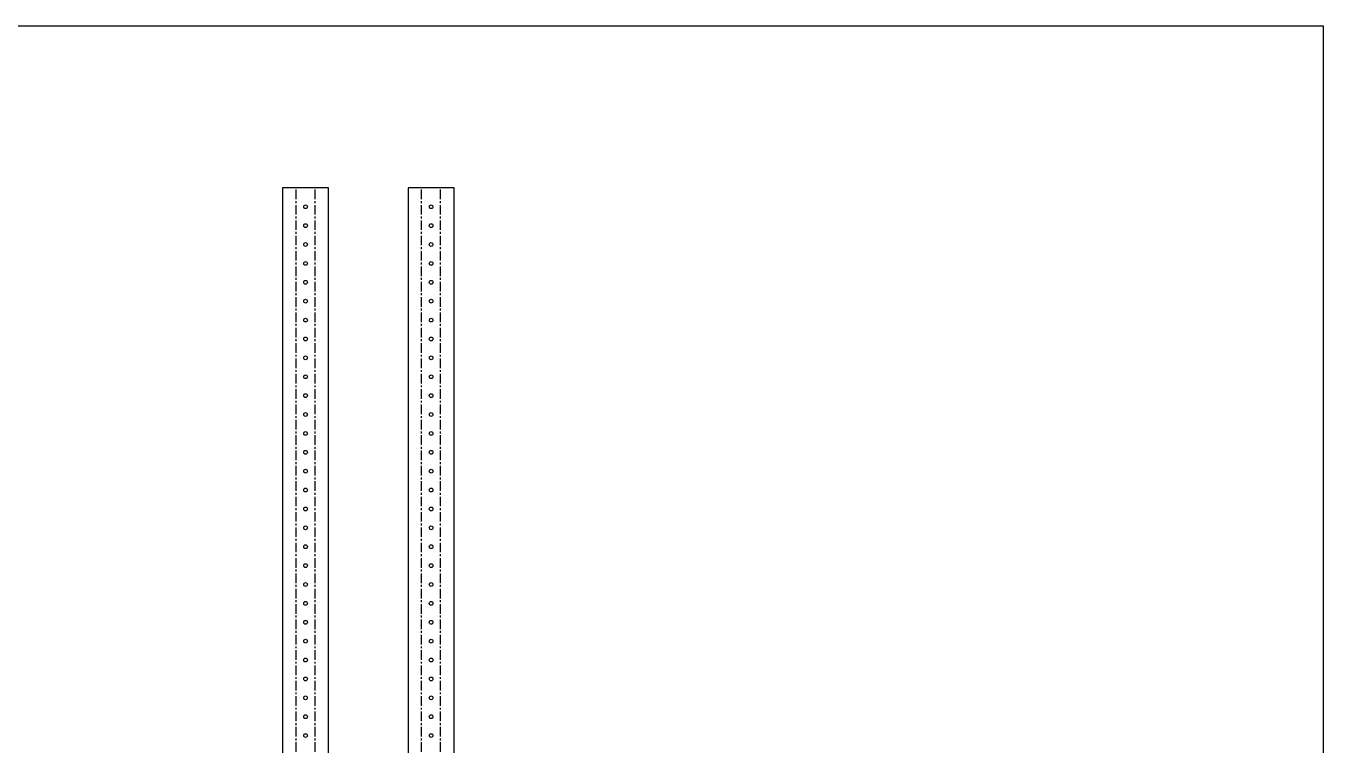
# Model space of a CAD drawing. Header units: inches. Extents: x 931 to 7871, y 712 to 4412.
# Drawn here: x 6154 to 7871, y 3460 to 4412 of the extents above; entities that cross this region are included whole.
import ezdxf

# ---------------------------------------------------------------- set-up
doc = ezdxf.new("R2010")
doc.units = ezdxf.units.IN
doc.header["$MEASUREMENT"] = 0
doc.linetypes.add('CENTERX2', pattern=[20.32, 12.7, -2.54, 2.54, -2.54])
doc.layers.add('Bending Lines', color=4, linetype='Continuous')
doc.layers.add('NOTE', color=2, linetype='Continuous')

msp = doc.modelspace()

# ---------------------------------------------------------------- linework, layer by layer
for points in [[(6493.4, 4197.6), (6493.4, 2597.6), (6554.4, 2597.6), (6554.4, 4197.6)], [(6659.6, 4197.6), (6659.6, 2597.6), (6720.6, 2597.6), (6720.6, 4197.6)]]:
    msp.add_lwpolyline(points, close=True)
for centre in [(6523.9, 4172.6), (6690.1, 4172.6), (6523.9, 4147.6), (6690.1, 4147.6), (6523.9, 4122.6), (6690.1, 4122.6), (6523.9, 4097.6), (6690.1, 4097.6), (6523.9, 4072.6), (6690.1, 4072.6), (6523.9, 4047.6), (6690.1, 4047.6), (6523.9, 4022.6), (6690.1, 4022.6), (6523.9, 3997.6), (6690.1, 3997.6), (6523.9, 3972.6), (6690.1, 3972.6), (6523.9, 3947.6), (6690.1, 3947.6), (6523.9, 3922.6), (6690.1, 3922.6), (6523.9, 3897.6), (6690.1, 3897.6), (6523.9, 3872.6), (6690.1, 3872.6), (6523.9, 3847.6), (6690.1, 3847.6), (6523.9, 3822.6), (6690.1, 3822.6), (6523.9, 3797.6), (6690.1, 3797.6), (6523.9, 3772.6), (6690.1, 3772.6), (6523.9, 3747.6), (6690.1, 3747.6), (6523.9, 3722.6), (6690.1, 3722.6), (6523.9, 3697.6), (6690.1, 3697.6), (6523.9, 3672.6), (6690.1, 3672.6), (6523.9, 3647.6), (6690.1, 3647.6), (6523.9, 3622.6), (6523.9, 3622.6), (6690.1, 3622.6), (6690.1, 3622.6), (6523.9, 3597.6), (6523.9, 3597.6), (6690.1, 3597.6), (6690.1, 3597.6), (6523.9, 3572.6), (6523.9, 3572.6), (6690.1, 3572.6), (6690.1, 3572.6), (6523.9, 3547.6), (6523.9, 3547.6), (6690.1, 3547.6), (6690.1, 3547.6), (6523.9, 3522.6), (6523.9, 3522.6), (6690.1, 3522.6), (6690.1, 3522.6), (6523.9, 3497.6), (6523.9, 3497.6), (6690.1, 3497.6), (6690.1, 3497.6), (6523.9, 3472.6), (6523.9, 3472.6), (6690.1, 3472.6), (6690.1, 3472.6)]:
    msp.add_circle(centre, 2.5)
at = {"layer": 'Bending Lines', "color": 4, "linetype": 'CENTERX2'}
for p, q in [((6511.4, 2597.6), (6511.4, 4197.6)), ((6536.4, 2597.6), (6536.4, 4197.6)), ((6677.6, 2597.6), (6677.6, 4197.6)), ((6702.6, 2597.6), (6702.6, 4197.6))]:
    msp.add_line(p, q, dxfattribs=at)
at = {"layer": 'NOTE'}
msp.add_lwpolyline([(4517.2, 4412), (7871.3, 4412), (7871.3, 2116.6), (4517.2, 2116.6)], close=True, dxfattribs=at)

doc.saveas('drawing.dxf')
